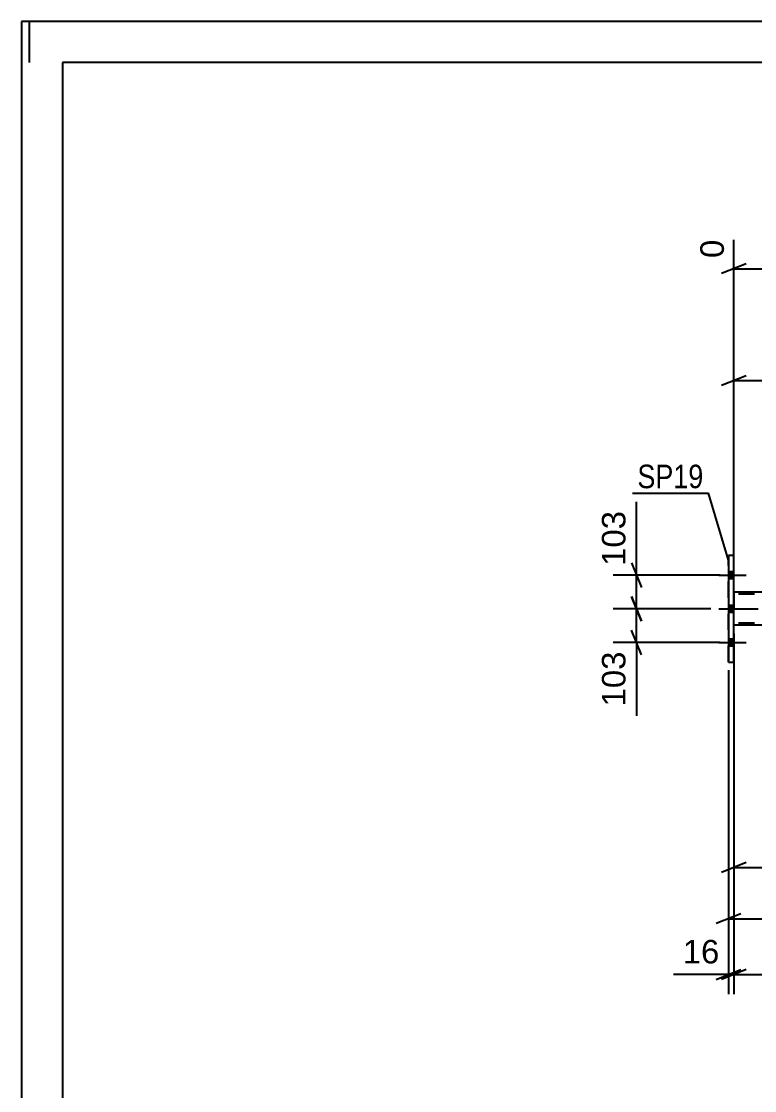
# Model space of a CAD drawing. Header units: millimetres. Extents: x -116 to 725, y -385 to 209.
# Drawn here: x -115.9 to -26.6, y 78.6 to 208.9 of the extents above; entities that cross this region are included whole.
import ezdxf

# ---------------------------------------------------------------- set-up
doc = ezdxf.new("R2010")
doc.units = ezdxf.units.MM
doc.linetypes.add('DXK_LINE_DOT2', pattern=[3.9198, 1.9599, -1.9599])
doc.linetypes.add('DXK_LINE_DOT3', pattern=[5.9187, 2.979, -0.9799, 0.9799, -0.9799])
doc.styles.add('Arial', font='arial.ttf', dxfattribs={"height": 0.2})
doc.styles.add('Arial Narrow', font='ARIALN.TTF', dxfattribs={"height": 0.2})

# ---------------------------------------------------------------- blocks, each defined once
blk = doc.blocks.new('Unknown-203724257-1113')
at = {"color": 5, "linetype": 'Continuous'}
for p, q in [((725.07, 208.87), (-115.93, 208.87)), ((-115.93, 208.87), (-115.93, -385.13)), ((-114.93, 203.87), (-114.93, 208.87)), ((720.07, 203.87), (-110.93, 203.87)), ((-110.93, 203.87), (-110.93, -380.13))]:
    blk.add_line(p, q, dxfattribs=at)
blk = doc.blocks.new('Bolt-203724257-3826 - 3799')
at = {"linetype": 'Continuous'}
for points in [[(-29.81, 141.87), (-29.81, 140.99), (-29.17, 140.99), (-29.17, 141.87)], [(-29.81, 141.87), (-29.81, 140.99), (-29.17, 140.99), (-29.17, 141.87)], [(-29.81, 141.87), (-29.81, 140.99), (-29.17, 140.99), (-29.17, 141.87)], [(-29.81, 137.77), (-29.81, 136.89), (-29.17, 136.89), (-29.17, 137.77)], [(-29.81, 137.77), (-29.81, 136.89), (-29.17, 136.89), (-29.17, 137.77)], [(-29.81, 133.67), (-29.81, 132.79), (-29.17, 132.79), (-29.17, 133.67)], [(-29.81, 133.67), (-29.81, 132.79), (-29.17, 132.79), (-29.17, 133.67)], [(-29.81, 133.67), (-29.81, 132.79), (-29.17, 132.79), (-29.17, 133.67)]]:
    blk.add_hatch(color=1, dxfattribs=at).paths.add_polyline_path(points)
at = {"color": 1, "linetype": 'Continuous'}
for p, q in [((-30.97, 141.43), (-27.65, 141.43)), ((-30.97, 141.43), (-27.65, 141.43)), ((-30.97, 141.43), (-27.65, 141.43)), ((-29.81, 141.87), (-29.17, 141.87)), ((-29.81, 141.87), (-29.17, 141.87)), ((-29.81, 141.87), (-29.17, 141.87)), ((-29.81, 140.99), (-29.17, 140.99)), ((-29.81, 140.99), (-29.17, 140.99)), ((-29.81, 140.99), (-29.17, 140.99)), ((-30.97, 137.33), (-27.65, 137.33)), ((-30.97, 137.33), (-27.65, 137.33)), ((-29.81, 137.77), (-29.17, 137.77)), ((-29.81, 137.77), (-29.17, 137.77)), ((-29.81, 136.89), (-29.17, 136.89)), ((-29.81, 136.89), (-29.17, 136.89)), ((-30.97, 133.23), (-27.65, 133.23)), ((-30.97, 133.23), (-27.65, 133.23)), ((-30.97, 133.23), (-27.65, 133.23)), ((-29.81, 133.67), (-29.17, 133.67)), ((-29.81, 133.67), (-29.17, 133.67)), ((-29.81, 133.67), (-29.17, 133.67)), ((-29.81, 132.79), (-29.17, 132.79)), ((-29.81, 132.79), (-29.17, 132.79)), ((-29.81, 132.79), (-29.17, 132.79))]:
    blk.add_line(p, q, dxfattribs=at)
blk = doc.blocks.new('Part-203724257-3857 - 3799')
at = {"color": 2, "linetype": 'Continuous'}
for p, q in [((-25.7, 139.33), (-29.17, 139.33)), ((-25.7, 135.33), (-29.17, 135.33))]:
    blk.add_line(p, q, dxfattribs=at)
at = {"color": 7, "linetype": 'DXK_LINE_DOT2'}
for p, q in [((-29.17, 135.33), (-29.17, 139.33)), ((-29.17, 139.33), (-29.17, 139.33)), ((-29.17, 139.33), (-29.17, 135.33)), ((624.06, 139.09), (-29.17, 139.09)), ((624.06, 135.57), (-29.17, 135.57))]:
    blk.add_line(p, q, dxfattribs=at)
at = {"color": 7, "linetype": 'DXK_LINE_DOT3'}
blk.add_line((-29.17, 137.33), (624.06, 137.33), dxfattribs=at)
blk = doc.blocks.new('Part-203724257-4072 - 3799')
at = {"color": 2, "linetype": 'Continuous'}
for p, q in [((-29.17, 143.83), (-29.81, 143.83)), ((-29.81, 143.83), (-29.81, 130.83)), ((-29.17, 130.83), (-29.17, 143.83)), ((-29.81, 130.83), (-29.17, 130.83))]:
    blk.add_line(p, q, dxfattribs=at)
at = {"color": 7, "linetype": 'DXK_LINE_DOT2'}
for p, q in [((-29.81, 130.83), (-29.81, 143.83)), ((-29.17, 130.83), (-29.17, 143.83))]:
    blk.add_line(p, q, dxfattribs=at)
blk = doc.blocks.new('StraightDimension-203724257-4137 - 3799')
at = {"color": 7, "linetype": 'Continuous'}
for p, q in [((-29.17, 134.33), (-29.17, 103.4)), ((-0.05, 122.98), (-0.05, 103.4)), ((-27.67, 106.4), (-30.67, 105.2)), ((-29.17, 105.8), (-0.05, 105.8)), ((-1.55, 105.2), (1.45, 106.4))]:
    blk.add_line(p, q, dxfattribs=at)
at = {"color": 0}
blk.add_wipeout([(-10.68, 106.55), (-10.68, 110.75), (-18.55, 110.75), (-18.55, 106.55)], dxfattribs=at)
at = {"color": 3, "style": 'Arial'}
blk.add_text('728', height=2.865, dxfattribs=at).set_placement((-17.95, 107.15))
blk = doc.blocks.new('StraightDimension-203724257-5121 - 3799')
at = {"color": 7, "linetype": 'Continuous'}
for p, q in [((-29.81, 129.83), (-29.81, 90.37)), ((-29.17, 129.83), (-29.17, 90.37)), ((-29.81, 92.77), (-36.51, 92.77)), ((-29.81, 92.77), (-36.51, 92.77)), ((-31.31, 92.17), (-28.31, 93.37)), ((-27.67, 93.37), (-30.67, 92.17)), ((-29.81, 92.77), (-29.17, 92.77))]:
    blk.add_line(p, q, dxfattribs=at)
at = {"color": 0}
blk.add_wipeout([(-30.34, 93.52), (-30.34, 97.72), (-35.98, 97.72), (-35.98, 93.52)], dxfattribs=at)
at = {"color": 3, "style": 'Arial'}
blk.add_text('16', height=2.865, dxfattribs=at).set_placement((-35.38, 94.12))
blk = doc.blocks.new('StraightDimension-203724257-22668 - 3799')
at = {"color": 7, "linetype": 'Continuous'}
for p, q in [((-29.17, 140.33), (-29.17, 167.96)), ((-0.12, 151.91), (-0.12, 167.96)), ((-27.67, 165.71), (-30.67, 164.51)), ((-1.62, 164.51), (1.38, 165.71)), ((-29.17, 165.11), (-0.12, 165.11))]:
    blk.add_line(p, q, dxfattribs=at)
at = {"color": 0}
blk.add_wipeout([(-10.71, 165.86), (-10.71, 170.06), (-18.58, 170.06), (-18.58, 165.86)], dxfattribs=at)
at = {"color": 3, "style": 'Arial'}
blk.add_text('726', height=2.865, dxfattribs=at).set_placement((-17.98, 166.46))
blk = doc.blocks.new('StraightDimension-203724257-4161 - 3799')
at = {"color": 7, "linetype": 'Continuous'}
for p, q in [((-41.61, 138.83), (-40.41, 135.83)), ((-31.97, 137.33), (-43.86, 137.33)), ((-41.01, 133.23), (-41.01, 137.33)), ((-40.41, 131.73), (-41.61, 134.73)), ((-30.81, 133.23), (-43.86, 133.23)), ((-41.01, 133.23), (-41.01, 124.3)), ((-41.01, 133.23), (-41.01, 124.3))]:
    blk.add_line(p, q, dxfattribs=at)
at = {"color": 0}
blk.add_wipeout([(-41.76, 132.7), (-45.96, 132.7), (-45.96, 124.83), (-41.76, 124.83)], dxfattribs=at)
at = {"color": 3, "style": 'Arial'}
blk.add_text('103', height=2.865, rotation=90.0002, dxfattribs=at).set_placement((-42.36, 125.43))
blk = doc.blocks.new('StraightDimension-203724257-4177 - 3799')
at = {"color": 7, "linetype": 'Continuous'}
for p, q in [((-41.01, 141.43), (-41.01, 150.35)), ((-41.01, 141.43), (-41.01, 150.35)), ((-41.61, 142.93), (-40.41, 139.93)), ((-30.81, 141.43), (-43.86, 141.43)), ((-41.01, 137.33), (-41.01, 141.43)), ((-40.41, 135.83), (-41.61, 138.83)), ((-31.97, 137.33), (-43.86, 137.33))]:
    blk.add_line(p, q, dxfattribs=at)
at = {"color": 0}
blk.add_wipeout([(-41.76, 149.82), (-45.96, 149.82), (-45.96, 141.95), (-41.76, 141.95)], dxfattribs=at)
at = {"color": 3, "style": 'Arial'}
blk.add_text('103', height=2.865, rotation=90.0002, dxfattribs=at).set_placement((-42.36, 142.55))
blk = doc.blocks.new('StraightDimension-203724257-4387 - 3799')
at = {"color": 7, "linetype": 'Continuous'}
for p, q in [((-29.81, 129.83), (-29.81, 97.17)), ((-28.31, 100.17), (-31.31, 98.97)), ((-29.81, 99.57), (658.55, 99.57))]:
    blk.add_line(p, q, dxfattribs=at)
blk = doc.blocks.new('StraightDimension-203724257-4432 - 3799')
at = {"color": 7, "linetype": 'Continuous'}
for p, q in [((5.66, 142.33), (5.66, 186.72)), ((-29.17, 140.33), (-29.17, 182.27)), ((-27.67, 179.35), (-30.67, 178.15)), ((-29.17, 178.75), (5.66, 178.75)), ((4.16, 178.15), (7.16, 179.35))]:
    blk.add_line(p, q, dxfattribs=at)
at = {"color": 0}
blk.add_wipeout([(-7.82, 179.5), (-7.82, 183.7), (-15.69, 183.7), (-15.69, 179.5)], dxfattribs=at)
at = {"color": 3, "style": 'Arial'}
blk.add_text('871', height=2.865, dxfattribs=at).set_placement((-15.09, 180.1))
at = {"color": 0, "linetype": 'Continuous'}
for points in [[(5.06, 187.32), (0.86, 187.32), (0.86, 179.45), (5.06, 179.45)], [(-29.77, 182.87), (-33.97, 182.87), (-33.97, 179.45), (-29.77, 179.45)]]:
    blk.add_wipeout(points, dxfattribs=at)
at = {"color": 3, "linetype": 'Continuous', "style": 'Arial'}
for s, height, p in [('871', 2.865, (4.46, 180.05)), ('0', 2.87, (-30.37, 180.05))]:
    blk.add_text(s, height=height, rotation=90.0002, dxfattribs=at).set_placement(p)
blk = doc.blocks.new('StraightDimension-203724257-5111 - 3799')
at = {"color": 7, "linetype": 'Continuous'}
for p, q in [((-29.17, 129.83), (-29.17, 90.37)), ((-27.67, 93.37), (-30.67, 92.17)), ((-29.17, 92.77), (657.91, 92.77))]:
    blk.add_line(p, q, dxfattribs=at)
blk = doc.blocks.new('Mark-203724257-4068 - 3799')
at = {"color": 0}
blk.add_wipeout([(-32.86, 152.01), (-32.86, 155.01), (-40.9, 155.01), (-40.9, 152.01)], dxfattribs=at)
blk.add_wipeout([(-32.86, 152.01), (-32.86, 155.01), (-40.9, 155.01), (-40.9, 152.01)], dxfattribs=at)
at = {"color": 30, "linetype": 'Continuous'}
for p in [(-41.5, 151.41), (-29.79, 143.25)]:
    blk.add_line(p, (-32.26, 151.41), dxfattribs=at)
at = {"color": 3, "style": 'Arial Narrow'}
blk.add_text('SP19', height=2.863, dxfattribs=at).set_placement((-40.9, 152.01))

msp = doc.modelspace()

# ---------------------------------------------------------------- block references
for name in ['Unknown-203724257-1113', 'Part-203724257-4072 - 3799', 'Bolt-203724257-3826 - 3799', 'Part-203724257-3857 - 3799']:
    msp.add_blockref(name, (0, 0))

# ---------------------------------------------------------------- next in the draw order: block references
for name in ['StraightDimension-203724257-22668 - 3799', 'StraightDimension-203724257-4137 - 3799']:
    msp.add_blockref(name, (0, 0))

# ---------------------------------------------------------------- next in the draw order: block references
msp.add_blockref('StraightDimension-203724257-5121 - 3799', (0, 0))

# ---------------------------------------------------------------- next in the draw order: block references
msp.add_blockref('StraightDimension-203724257-4161 - 3799', (0, 0))

# ---------------------------------------------------------------- next in the draw order: block references
for name in ['StraightDimension-203724257-4177 - 3799', 'StraightDimension-203724257-4387 - 3799']:
    msp.add_blockref(name, (0, 0))

# ---------------------------------------------------------------- next in the draw order: block references
for name in ['StraightDimension-203724257-4432 - 3799', 'StraightDimension-203724257-5111 - 3799']:
    msp.add_blockref(name, (0, 0))

# ---------------------------------------------------------------- next in the draw order: block references
msp.add_blockref('Mark-203724257-4068 - 3799', (0, 0))

doc.saveas('drawing.dxf')
